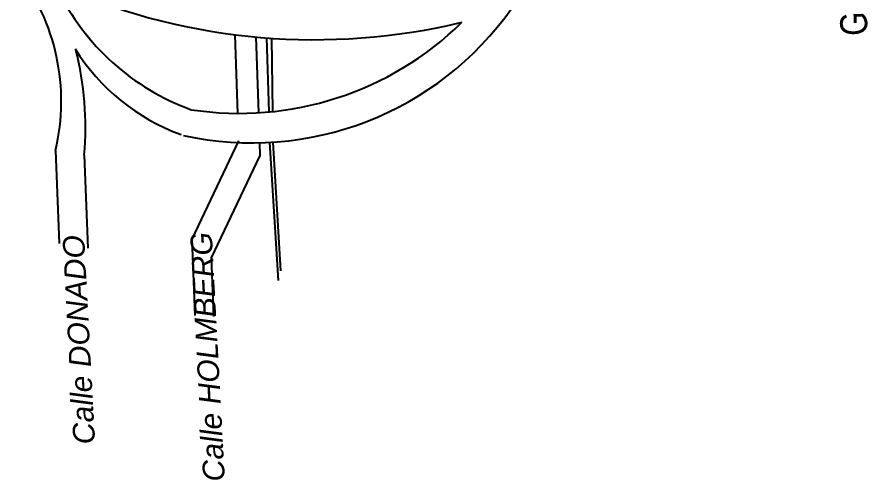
# Model space of a CAD drawing. Header units: millimetres. Extents: x 11558 to 23675, y 49449 to 61482.
# Drawn here: x 17581 to 18370, y 52744 to 53173 of the extents above; entities that cross this region are included whole.
import ezdxf

# ---------------------------------------------------------------- set-up
doc = ezdxf.new("R2010")
doc.units = ezdxf.units.MM
for name, color, linetype in [('0. autopistas', 254, 'Continuous'), ('0. plano base - nombres calles', 22, 'Continuous'), ('0. Plano Base - PLANO', 254, 'Continuous'), ('7. puesta en valor CC la lucila', 212, 'Continuous')]:
    doc.layers.add(name, color=color, linetype=linetype)
doc.layers.get('7. puesta en valor CC la lucila').off()
doc.styles.add('ROMAND', font='', dxfattribs={"width": 4})
doc.styles.get("Standard").update_dxf_attribs({"font": 'arial.ttf'})
doc.styles.get('ROMAND').set_extended_font_data('Arial', italic=True)

# ---------------------------------------------------------------- blocks, each defined once
blk = doc.blocks.new('MANZANAS')
at = {"layer": '0. Plano Base - PLANO', "color": 0, "linetype": 'Continuous', "lineweight": 5}
for p, q in [((5638463.18, 6176531.47), (5638495.14, 6176471.5)), ((5638449.72, 6176525.79), (5638484.1, 6176464.55)), ((5638492.46, 6176469.75), (5638458.91, 6176529.63)), ((5638431.47, 6176518.71), (5638467.15, 6176455.15)), ((5638572.31, 6176335.29), (5638506.25, 6176445.14)), ((5638508.48, 6176446.47), (5638569.85, 6176344.15)), ((5638359.04, 6176355.34), (5638401.6, 6176280.48)), ((5638333.43, 6176346.89), (5638375.99, 6176272.03)), ((5638507.32, 6176325.03), (5638534.11, 6176277.91))]:
    blk.add_line(p, q, dxfattribs=at)
for points in [[(5638497.73, 6176440.27), (5638503.43, 6176430.12), (5638507.32, 6176325.03)], [(5638479.63, 6176432.92), (5638483.36, 6176332.11), (5638518.21, 6176270.8)]]:
    blk.add_lwpolyline(points, dxfattribs=at)
for centre, radius, start, end in [((5638356.04, 6176698.28), 294.36, 285.01005, 352.28875), ((5638228.29, 6177069.39), 586.97, 274.26905, 310.91787), ((5638332.89, 6176717.1), 294.36, 288.75974, 341.94092), ((5638141.03, 6176298.21), 198.46, 14.19854, 64.93891), ((5638398.24, 6176656.57), 220.15, 233.12461, 277.65131), ((5638404.43, 6176604.66), 192.72, 239.31192, 277.58788), ((5638084.28, 6176241.05), 297.58, 22.58623, 41.52986)]:
    blk.add_arc(centre, radius, start, end, dxfattribs=at)

msp = doc.modelspace()

# ---------------------------------------------------------------- linework, layer by layer
at = {"layer": '0. autopistas'}
for p, q in [((17782.96, 53156.76), (17785.33, 53083.9)), ((17802.43, 53154.63), (17804.71, 53084.43)), ((17814.52, 53085.19), (17812.35, 53153.79)), ((17816.98, 53153.46), (17817.7, 53085.51)), ((17786.15, 53058.43), (17742.99, 52967.25)), ((17805.61, 53056.6), (17805.99, 53044.97)), ((17823.39, 52929.06), (17815.41, 53056.99)), ((17818, 53057.15), (17825.28, 52938.06)), ((17616.76, 53049.48), (17620.01, 52963.43)), ((17643.38, 53045.18), (17646.63, 52959.13)), ((17805.99, 53044.97), (17760.99, 52949.92)), ((17742.99, 52967.25), (17745.65, 52896.78)), ((17760.99, 52949.92), (17763.03, 52895.76))]:
    msp.add_line(p, q, dxfattribs=at)
for centre, radius, start, end in [((17423.58, 53094.99), 198.46, 346.74489, 37.48525), ((17817.04, 53294.41), 220.15, 205.67096, 250.19765), ((17856.55, 53739.1), 586.97, 246.8154, 283.46421), ((17798.82, 53350.88), 294.36, 257.55639, 324.8351), ((17786.95, 53378.25), 294.36, 261.30609, 314.48726), ((17798.6, 53245.5), 192.72, 211.85827, 250.13423), ((17346.87, 53070.43), 297.58, 355.13258, 14.07621)]:
    msp.add_arc(centre, radius, start, end, dxfattribs=at)

# ---------------------------------------------------------------- block references
at = {"layer": '0. Plano Base - PLANO', "color": 28, "lineweight": 5, "true_color": 0x0d0d0d, "rotation": 332.5463477508169}
msp.add_blockref('MANZANAS', (-7833237.48, -2828296.13), dxfattribs=at)
at = {"layer": '7. puesta en valor CC la lucila', "color": 250, "lineweight": 30, "rotation": 332.5463477508169}
msp.add_blockref('MANZANAS', (-7833237.48, -2828296.13), dxfattribs=at)

# ---------------------------------------------------------------- texts
at = {"layer": '0. plano base - nombres calles', "color": 250, "lineweight": 15, "style": 'ROMAND'}
for s, p in [('Calle HOLMBERG', (17773.66, 52743.36)), ('Calle DONADO', (17653.42, 52777.8))]:
    msp.add_text(s, height=20, rotation=93.03427, dxfattribs=at).set_placement(p)
at = {"layer": '0. plano base - nombres calles', "color": 250, "lineweight": 15, "true_color": 0x1a1a1a, "insert": (18344.04, 53155.44), "char_height": 25, "attachment_point": 1, "rotation": 91.42483}
msp.add_mtext_dynamic_manual_height_columns("{\\fArial Narrow|b0|i0|c0|p34;Gral Bernardo O'Higgins}", width=329.255, gutter_width=12.5, heights=[0], dxfattribs=at)

doc.saveas('drawing.dxf')
